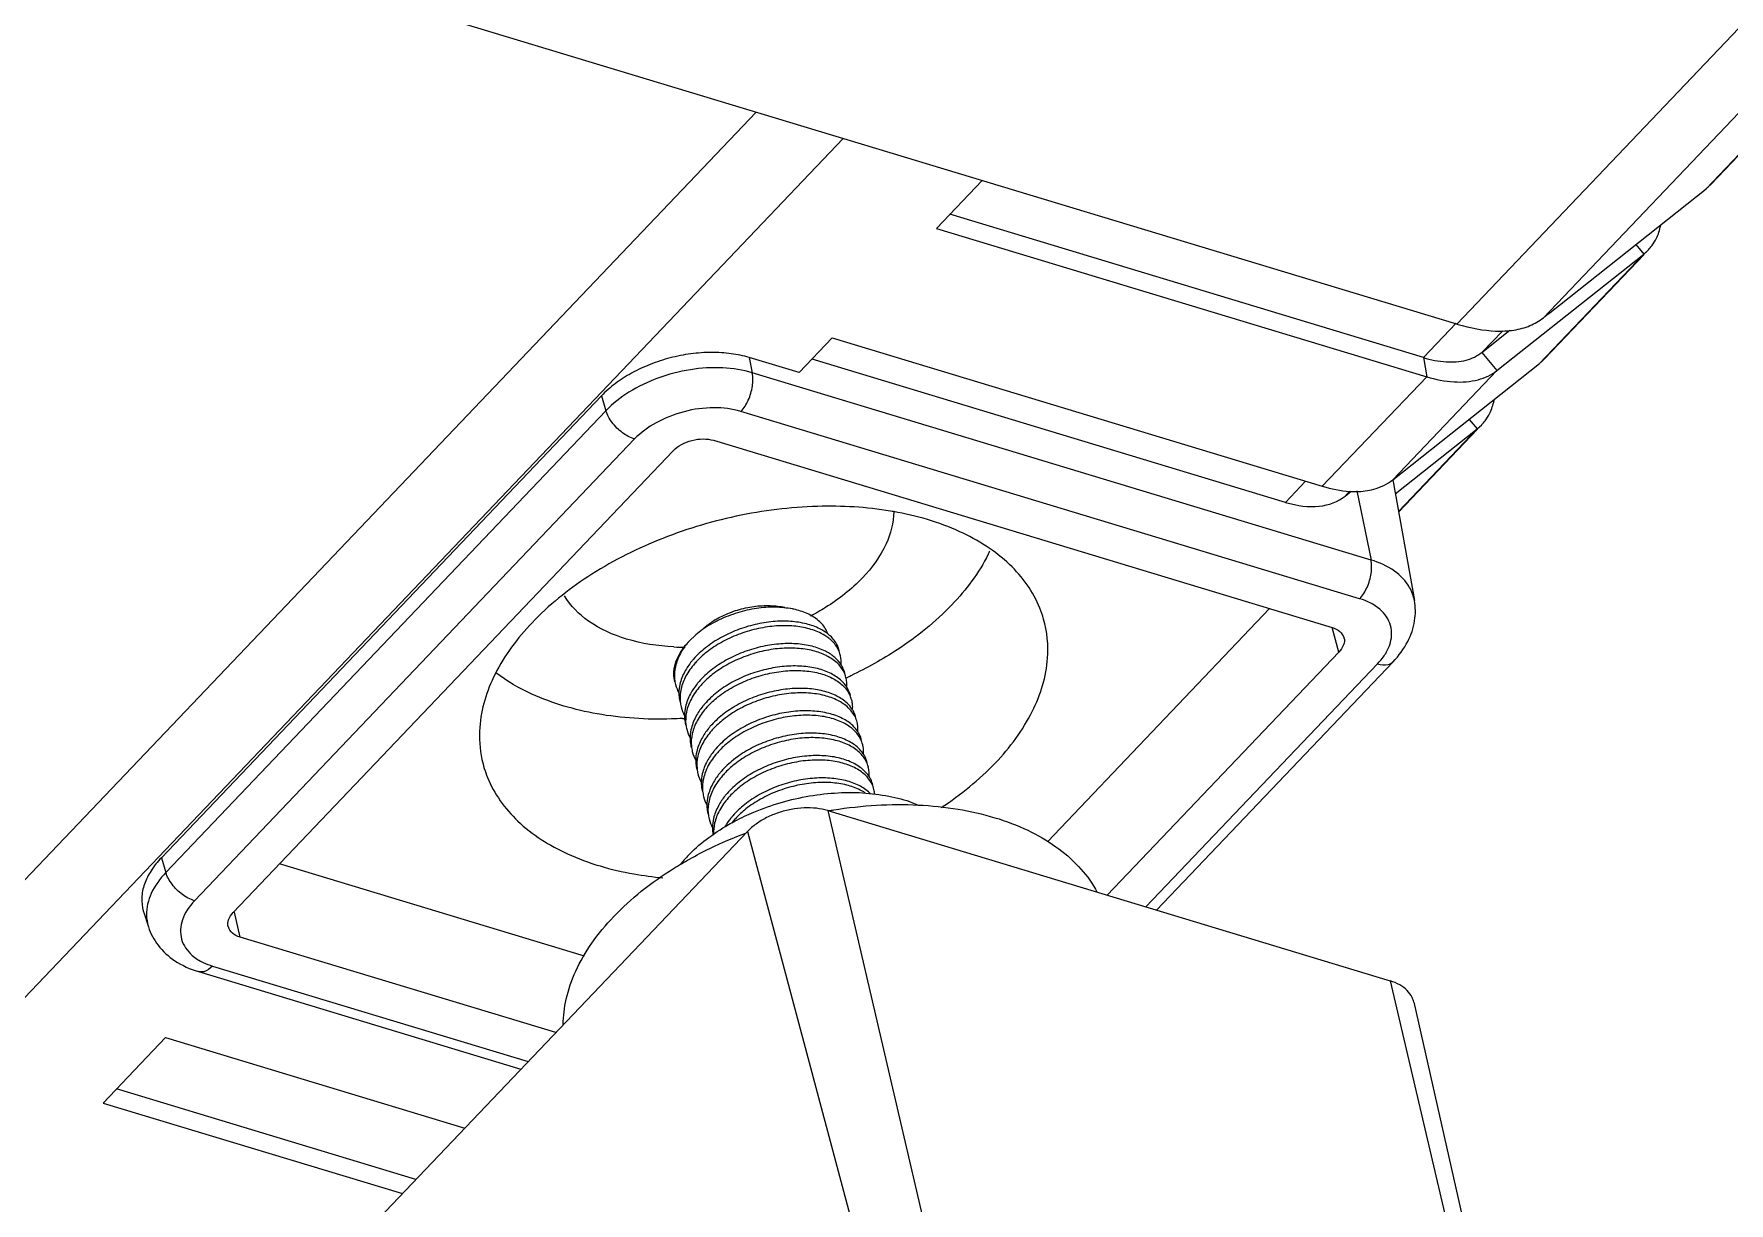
# Model space of a CAD drawing. Header units: millimetres. Extents: x 14343 to 15285, y -9166 to -7819.
# Drawn here: x 15220.65 to 15249.58, y -8626.59 to -8606.63 of the extents above; entities that cross this region are included whole.
import ezdxf

# ---------------------------------------------------------------- set-up
doc = ezdxf.new("R2010")
doc.units = ezdxf.units.MM

# ---------------------------------------------------------------- blocks, each defined once
blk = doc.blocks.new('u9')
at = {"color": 7, "linetype": 'Continuous'}
for p, q in [((-420.518, 115.604), (-314.491, 226.919)), ((-419.033, 115.154), (-313.234, 226.229)), ((-430.255, 130.35), (-432.085, 138.434)), ((-429.852, 129.987), (-431.756, 138.138)), ((-418.884, 127.435), (-421.04, 135.521)), ((-420.253, 127.08), (-422.157, 135.232)), ((-412.057, 134.603), (-418.884, 127.435)), ((-413.223, 133.379), (-408.116, 131.832)), ((-407.887, 132.073), (-412.994, 133.619)), ((-408.951, 130.956), (-414.058, 132.502)), ((-408.951, 130.956), (-407.887, 132.073)), ((-409.753, 129.733), (-415.142, 131.364)), ((-409.513, 129.829), (-415.017, 131.496)), ((-415.611, 130.871), (-410.223, 129.24)), ((-420.253, 127.08), (-429.852, 129.987)), ((-416.1, 129.565), (-410.898, 127.99)), ((-410.223, 129.24), (-410.127, 128.816)), ((-408.58, 128.821), (-408.659, 129.066)), ((-425.863, 128.779), (-429.903, 124.538)), ((-410.108, 128.82), (-417.617, 120.936)), ((-425.684, 128.725), (-429.636, 124.575)), ((-428.976, 124.375), (-425.024, 128.525)), ((-416.957, 120.736), (-409.447, 128.62)), ((-416.467, 120.253), (-408.957, 128.137)), ((-416.391, 119.999), (-408.881, 127.884)), ((-408.881, 127.884), (-408.957, 128.137)), ((-427.791, 123.632), (-424.001, 127.612)), ((-428.976, 124.375), (-428.86, 123.956)), ((-418, 124.082), (-417.886, 124.188)), ((-418.302, 120.759), (-428.86, 123.956)), ((-429.894, 121.435), (-430.265, 123.495)), ((-429.33, 123.463), (-418.771, 120.266)), ((-429.524, 122.802), (-418.965, 119.605)), ((-429.284, 121.619), (-429.524, 122.802)), ((-429.993, 121.984), (-431.339, 120.57)), ((-429.991, 121.974), (-431.334, 120.565)), ((-428.408, 121.457), (-428.064, 121.818)), ((-428.064, 121.818), (-419.985, 119.371)), ((-429.937, 121.674), (-431.334, 120.565)), ((-428.693, 121.543), (-430.474, 119.673)), ((-429.081, 121.711), (-429.183, 121.628)), ((-429.158, 121.629), (-429.081, 121.711)), ((-420.329, 119.01), (-428.693, 121.543)), ((-429.894, 121.435), (-432.398, 119.448)), ((-429.894, 121.435), (-431.674, 119.566)), ((-431.334, 120.565), (-431.413, 120.493)), ((-431.371, 120.536), (-431.413, 120.493)), ((-431.197, 120.401), (-431.334, 120.565)), ((-416.391, 119.999), (-416.467, 120.253)), ((-431.674, 119.566), (-434.178, 117.579)), ((-431.418, 119.257), (-431.674, 119.566)), ((-422.11, 117.141), (-430.474, 119.673)), ((-430.418, 119.347), (-430.474, 119.673)), ((-420.329, 119.01), (-419.764, 119.603)), ((-419.764, 119.603), (-418.912, 119.345)), ((-418.912, 119.345), (-418.965, 119.605)), ((-432.477, 119.376), (-434.184, 117.584)), ((-432.398, 119.448), (-434.178, 117.579)), ((-431.418, 119.257), (-431.893, 118.88)), ((-431.771, 118.887), (-431.418, 119.257)), ((-430.976, 118.761), (-430.418, 119.347)), ((-430.418, 119.347), (-422.339, 116.9)), ((-437.426, 113.458), (-432.465, 118.667)), ((-435.915, 113.603), (-430.99, 118.774)), ((-430.99, 118.774), (-304.514, 80.479)), ((-432.74, 118.45), (-435.242, 116.464)), ((-432.687, 118.492), (-432.74, 118.45)), ((-434.178, 117.579), (-434.257, 117.506)), ((-434.216, 117.55), (-434.257, 117.506)), ((-434.043, 117.416), (-434.178, 117.579)), ((-422.89, 116.322), (-422.11, 117.141)), ((-440.395, 111.064), (-435.322, 116.391)), ((-435.242, 116.464), (-440.315, 111.138))]:
    blk.add_line(p, q, dxfattribs=at)
for centre, radius, start, end in [((-419.54, 129.458), 2.32, 316.3463, 320.8673), ((-418.839, 127.067), 0.63, 14.0394, 28.9257), ((-419.691, 128.155), 1.381, 317.2977, 318.898), ((-419.643, 128.113), 1.317, 318.8914, 321.1315), ((-419.623, 128.036), 1.317, 318.8913, 321.1335), ((-418.835, 127.068), 0.625, 5.4029, 14.0603), ((-420.587, 126.834), 0.468, 183.917, 194.1291), ((-420.577, 126.836), 0.478, 194.0644, 206.5117), ((-420.536, 127.232), 0.626, 224.973, 226.6342), ((-419.595, 127.772), 1.381, 317.2977, 318.898), ((-419.528, 127.654), 1.317, 318.8913, 321.1325), ((-418.744, 126.684), 0.63, 14.0464, 28.9821), ((-418.739, 126.685), 0.624, 5.631, 14.066), ((-419.5, 127.39), 1.381, 317.2977, 318.898), ((-419.432, 127.272), 1.317, 318.8913, 321.1335), ((-418.649, 126.302), 0.63, 14.0464, 28.9821), ((-418.643, 126.303), 0.624, 5.631, 14.066), ((-420.482, 126.454), 0.478, 194.0644, 206.5117), ((-418.553, 125.92), 0.63, 14.0464, 28.9821), ((-420.386, 126.071), 0.478, 194.0644, 206.5117), ((-419.404, 127.008), 1.381, 317.2977, 318.898), ((-419.337, 126.889), 1.317, 318.8913, 321.1335), ((-418.547, 125.921), 0.624, 5.631, 14.066), ((-418.464, 125.535), 0.637, 14.1157, 29.4484), ((-420.291, 125.689), 0.478, 194.0644, 206.5117), ((-419.309, 126.625), 1.381, 317.2977, 318.898), ((-419.241, 126.507), 1.317, 318.8913, 321.1335), ((-418.443, 125.54), 0.616, 6.9153, 14.1232), ((-419.213, 126.243), 1.381, 317.2986, 318.898), ((-419.146, 126.125), 1.317, 318.8912, 321.141), ((-417.381, 118.243), 7.276, 93.0948, 93.4019), ((-418.362, 125.155), 0.63, 14.0464, 28.9821), ((-418.356, 125.156), 0.624, 5.631, 14.066), ((-420.195, 125.307), 0.479, 194.1219, 206.9696), ((-418.267, 124.773), 0.63, 14.0464, 28.9821), ((-417.562, 118.293), 7.181, 114.727, 115.4619), ((-420.1, 124.925), 0.478, 194.0644, 206.5117), ((-419.118, 125.861), 1.381, 317.2977, 318.898), ((-419.05, 125.742), 1.317, 318.8913, 321.1335), ((-420.004, 124.542), 0.478, 194.0644, 206.5117), ((-419.022, 125.478), 1.381, 317.2977, 318.898), ((-418.955, 125.36), 1.317, 318.8913, 321.1335), ((-419.805, 125.167), 0.906, 240.9147, 243.0864), ((-418.877, 125.053), 1.316, 318.8905, 321.2163), ((-418.803, 125.062), 1.266, 316.3811, 318.6503), ((-417.825, 120.202), 4.088, 87.2248, 89.9223), ((-429.254, 120.078), 1.555, 86.6028, 90.8473), ((-430.816, 119.932), 0.819, 143.0887, 153.6287), ((-430.833, 119.945), 0.797, 136.6171, 143.0963), ((-431.919, 118.849), 0.767, 132.3726, 136.6069), ((-431.939, 118.87), 0.738, 128.4505, 132.3717), ((-385.33, 58.716), 76.262, 128.17547, 128.38812), ((-433.678, 116.958), 0.797, 136.6171, 143.0963), ((-433.661, 116.945), 0.819, 143.0887, 153.6287), ((-434.764, 115.864), 0.767, 132.4661, 136.6192), ((-434.783, 115.885), 0.738, 128.4512, 132.4664)]:
    blk.add_arc(centre, radius, start, end, dxfattribs=at)
for centre, major_axis, ratio, start_param, end_param in [((-427.742, 120.226), (-1.386, 1.444), 0.59683, 5.467445, 6.231027), ((-430.268, 116.637), (-2.305, 1.927), 0.509892, -0.875553, -0.583014)]:
    blk.add_ellipse(centre, major_axis=major_axis, ratio=ratio, start_param=start_param, end_param=end_param, dxfattribs=at)
for points, start_tangent, end_tangent in [([(-415.739, 130.732), (-415.789, 130.301), (-415.953, 129.821), (-416.226, 129.346), (-416.602, 128.888)], (-0.006789, -0.999977), (-0.689698, -0.724097)), ([(-430.255, 130.35), (-430.226, 130.268), (-430.142, 130.151), (-430.015, 130.056), (-429.852, 129.987)], (0.221607, -0.975136), (0.957088, -0.289796)), ([(-409.753, 129.733), (-409.604, 129.83), (-409.514, 129.827)], (0.689698, 0.724097), (0.96423, -0.265068)), ([(-409.596, 129.673), (-409.753, 129.733)], (-0.904368, 0.426753), (-0.957088, 0.289796)), ([(-409.225, 129.274), (-409.407, 129.552), (-409.596, 129.673)], (-0.264371, 0.964421), (-0.904368, 0.426753)), ([(-409.112, 129.644), (-409.513, 129.829)], (-0.833205, 0.552965), (-0.957088, 0.289796)), ([(-408.659, 129.066), (-408.825, 129.379), (-409.112, 129.644)], (-0.306276, 0.951943), (-0.833205, 0.552965)), ([(-410.223, 129.24), (-410.092, 129.171), (-410.024, 129.067), (-410.021, 129.057)], (0.957088, -0.289796), (0.205698, -0.978615)), ([(-410.021, 129.057), (-410.029, 128.944)], (0.205698, -0.978615), (-0.313268, -0.949665)), ([(-409.447, 128.62), (-409.24, 128.945), (-409.225, 129.274)], (0.689698, 0.724097), (-0.264371, 0.964421)), ([(-408.626, 128.862), (-408.66, 129.065)], (-0.020143, 0.999797), (-0.304232, 0.952598)), ([(-416.602, 128.888), (-417.071, 128.458), (-417.623, 128.068), (-417.891, 127.909)], (-0.689698, -0.724097), (-0.872557, -0.488513)), ([(-410.029, 128.944), (-410.108, 128.82)], (-0.313268, -0.949665), (-0.689698, -0.724097)), ([(-408.957, 128.137), (-408.708, 128.495), (-408.626, 128.862)], (0.689698, 0.724097), (-0.020143, 0.999797)), ([(-408.881, 127.884), (-408.705, 128.107), (-408.592, 128.338), (-408.547, 128.57), (-408.572, 128.792), (-408.58, 128.821)], (0.689698, 0.724097), (-0.306768, 0.951784)), ([(-420.267, 127.081), (-420.354, 127.067), (-421.084, 126.988), (-421.797, 126.985), (-422.476, 127.056), (-423.104, 127.201), (-423.665, 127.416), (-424.145, 127.696), (-424.534, 128.033), (-424.821, 128.419), (-424.847, 128.467)], (-0.985868, -0.167523), (-0.471159, 0.882048)), ([(-409.447, 128.62), (-409.241, 128.514), (-409.063, 128.338), (-408.957, 128.137)], (0.957088, -0.289796), (0.287072, -0.957909)), ([(-414.352, 126.206), (-414.446, 126.513), (-414.963, 127.258), (-415.811, 127.818), (-416.944, 128.161), (-417.439, 128.227)], (-0.207747, 0.978183), (-0.995887, 0.090601)), ([(-417.891, 127.909), (-418.243, 127.725), (-418.854, 127.463)], (-0.872557, -0.488513), (-0.935917, -0.35222)), ([(-417.861, 127.856), (-418.18, 127.571), (-418.562, 127.318), (-418.673, 127.256)], (-0.689698, -0.724097), (-0.884044, -0.467404)), ([(-420.253, 127.08), (-420.06, 127.041), (-419.849, 127.034), (-419.63, 127.06), (-419.413, 127.116), (-419.21, 127.2), (-419.031, 127.309), (-418.884, 127.435)], (0.957088, -0.289796), (0.689698, 0.724097)), ([(-418.598, 127.21), (-418.495, 127.359)], (0.627353, 0.778735), (0.49702, 0.867739)), ([(-418.555, 126.864), (-418.406, 127.076), (-418.323, 127.295), (-418.306, 127.485)], (0.657342, 0.753592), (-0.055813, 0.998441)), ([(-418.502, 126.827), (-418.388, 126.999), (-418.304, 127.217), (-418.286, 127.368)], (0.627367, 0.778724), (0.006694, 0.999978)), ([(-418.286, 127.368), (-418.289, 127.432), (-418.297, 127.492)], (0.006694, 0.999978), (-0.190463, 0.981694)), ([(-422.19, 127.029), (-423.113, 126.266)], (-0.833556, -0.552435), (-0.689698, -0.724097)), ([(-418.673, 127.256), (-418.993, 127.106), (-419.458, 126.941), (-419.944, 126.83), (-420.431, 126.776), (-420.905, 126.781), (-421.348, 126.845), (-421.747, 126.965), (-421.786, 126.982)], (-0.884044, -0.467404), (-0.921747, 0.387793)), ([(-420.966, 126.776), (-420.788, 126.653), (-420.558, 126.569), (-420.287, 126.527), (-419.99, 126.53), (-419.68, 126.58), (-419.375, 126.674), (-419.089, 126.808), (-418.837, 126.976), (-418.631, 127.17)], (0.726946, -0.686695), (0.657342, 0.753592)), ([(-420.885, 126.774), (-420.807, 126.73), (-420.577, 126.645), (-420.306, 126.603), (-420.009, 126.607), (-419.7, 126.657), (-419.394, 126.75), (-419.108, 126.884), (-418.856, 127.052), (-418.676, 127.218)], (0.839309, -0.543655), (0.678132, 0.73494)), ([(-418.459, 126.482), (-418.311, 126.693), (-418.227, 126.911), (-418.212, 127.126)], (0.657342, 0.753592), (-0.093822, 0.995589)), ([(-418.191, 126.987), (-418.194, 127.053), (-418.209, 127.143)], (0.005573, 0.999984), (-0.242786, 0.97008)), ([(-421.005, 126.623), (-420.889, 126.47), (-420.711, 126.347), (-420.481, 126.263), (-420.211, 126.221), (-419.913, 126.225), (-419.604, 126.274), (-419.299, 126.368), (-419.012, 126.502), (-418.76, 126.67), (-418.58, 126.836)], (0.446739, -0.894664), (0.678132, 0.73494)), ([(-420.871, 126.394), (-420.692, 126.271), (-420.462, 126.186), (-420.192, 126.145), (-419.894, 126.148), (-419.585, 126.198), (-419.279, 126.292), (-418.993, 126.425), (-418.741, 126.594), (-418.536, 126.788)], (0.726946, -0.686695), (0.657342, 0.753592)), ([(-418.407, 126.445), (-418.292, 126.617), (-418.208, 126.836), (-418.191, 126.987)], (0.627353, 0.778735), (0.005573, 0.999984)), ([(-418.364, 126.1), (-418.215, 126.311), (-418.132, 126.531), (-418.117, 126.747)], (0.657342, 0.753592), (-0.097781, 0.995208)), ([(-418.095, 126.605), (-418.098, 126.67), (-418.114, 126.761)], (0.005573, 0.999984), (-0.242786, 0.97008)), ([(-421.022, 126.643), (-420.986, 126.546), (-420.955, 126.493)], (0.243097, -0.970002), (0.553661, -0.832742)), ([(-420.957, 126.498), (-420.958, 126.416), (-420.945, 126.338)], (-0.091453, -0.995809), (0.243097, -0.970002)), ([(-420.955, 126.493), (-420.871, 126.394)], (0.553661, -0.832742), (0.726946, -0.686695)), ([(-420.909, 126.24), (-420.793, 126.087), (-420.616, 125.965), (-420.386, 125.881), (-420.115, 125.839), (-419.818, 125.842), (-419.508, 125.892), (-419.203, 125.986), (-418.917, 126.12), (-418.665, 126.288), (-418.485, 126.453)], (0.446739, -0.894664), (0.678132, 0.73494)), ([(-418.311, 126.063), (-418.196, 126.235), (-418.112, 126.454), (-418.095, 126.605)], (0.627353, 0.778735), (0.005573, 0.999984)), ([(-423.113, 126.266), (-423.744, 125.386), (-424.005, 124.478), (-423.937, 123.81)], (-0.689698, -0.724097), (0.271062, -0.962562)), ([(-420.926, 126.261), (-420.89, 126.164), (-420.86, 126.111)], (0.243097, -0.970002), (0.553661, -0.832742)), ([(-420.775, 126.012), (-420.597, 125.889), (-420.367, 125.804), (-420.096, 125.762), (-419.799, 125.766), (-419.489, 125.816), (-419.184, 125.909), (-418.898, 126.043), (-418.646, 126.211), (-418.44, 126.406)], (0.726946, -0.686695), (0.657342, 0.753592)), ([(-418.268, 125.717), (-418.12, 125.929), (-418.036, 126.148), (-418.022, 126.364)], (0.657342, 0.753592), (-0.097781, 0.995208)), ([(-418.216, 125.681), (-418.101, 125.853), (-418.017, 126.072), (-417.999, 126.222)], (0.627353, 0.778735), (0.005573, 0.999984)), ([(-417.999, 126.222), (-418.002, 126.288), (-418.018, 126.378)], (0.005573, 0.999984), (-0.242786, 0.97008)), ([(-415.207, 123.872), (-414.575, 124.751), (-414.314, 125.659), (-414.352, 126.206)], (0.689698, 0.724097), (-0.207747, 0.978183)), ([(-420.862, 126.116), (-420.863, 126.034), (-420.85, 125.955)], (-0.091453, -0.995809), (0.243097, -0.970002)), ([(-420.86, 126.111), (-420.775, 126.012)], (0.553661, -0.832742), (0.726946, -0.686695)), ([(-420.831, 125.879), (-420.795, 125.782), (-420.764, 125.729)], (0.243097, -0.970002), (0.553661, -0.832742)), ([(-420.814, 125.858), (-420.698, 125.705), (-420.52, 125.583), (-420.29, 125.498), (-420.02, 125.456), (-419.722, 125.46), (-419.413, 125.51), (-419.108, 125.603), (-418.821, 125.737), (-418.569, 125.905), (-418.389, 126.071)], (0.446739, -0.894664), (0.678132, 0.73494)), ([(-420.68, 125.63), (-420.501, 125.506), (-420.271, 125.422), (-420.001, 125.38), (-419.703, 125.384), (-419.394, 125.433), (-419.088, 125.527), (-418.802, 125.661), (-418.55, 125.829), (-418.345, 126.023)], (0.726946, -0.686695), (0.657342, 0.753592)), ([(-418.173, 125.335), (-418.024, 125.547), (-417.941, 125.766), (-417.926, 125.982)], (0.657342, 0.753592), (-0.097781, 0.995208)), ([(-418.12, 125.298), (-418.002, 125.477), (-417.919, 125.703), (-417.904, 125.846)], (0.62725, 0.778818), (-0.003971, 0.999992)), ([(-417.904, 125.846), (-417.909, 125.925), (-417.923, 125.996)], (-0.003971, 0.999992), (-0.243398, 0.969927)), ([(-420.766, 125.734), (-420.767, 125.652), (-420.754, 125.573)], (-0.091453, -0.995809), (0.243097, -0.970002)), ([(-420.764, 125.729), (-420.68, 125.63)], (0.553661, -0.832742), (0.726946, -0.686695)), ([(-420.718, 125.476), (-420.602, 125.323), (-420.425, 125.2), (-420.195, 125.116), (-419.924, 125.074), (-419.627, 125.078), (-419.317, 125.127), (-419.012, 125.221), (-418.726, 125.355), (-418.474, 125.523), (-418.294, 125.689)], (0.446739, -0.894664), (0.678132, 0.73494)), ([(-420.584, 125.247), (-420.406, 125.124), (-420.176, 125.039), (-419.905, 124.998), (-419.608, 125.001), (-419.298, 125.051), (-418.993, 125.145), (-418.707, 125.279), (-418.455, 125.447), (-418.249, 125.641)], (0.727227, -0.686397), (0.657342, 0.753592)), ([(-418.077, 124.953), (-417.925, 125.171), (-417.842, 125.397), (-417.832, 125.614)], (0.657342, 0.753592), (-0.120374, 0.992729)), ([(-417.808, 125.458), (-417.811, 125.523), (-417.827, 125.614)], (0.005573, 0.999984), (-0.242786, 0.97008)), ([(-420.735, 125.497), (-420.699, 125.399), (-420.668, 125.346)], (0.243097, -0.970002), (0.55435, -0.832284)), ([(-420.659, 125.19), (-420.671, 125.263), (-420.671, 125.351)], (-0.24392, 0.969795), (0.090754, 0.995873)), ([(-420.668, 125.346), (-420.584, 125.247)], (0.55435, -0.832284), (0.727227, -0.686397)), ([(-418.198, 125.307), (-418.379, 125.14), (-418.637, 124.969), (-418.927, 124.835), (-419.229, 124.744), (-419.533, 124.695), (-419.829, 124.692), (-420.097, 124.733), (-420.326, 124.817), (-420.505, 124.939), (-420.621, 125.09)], (-0.678119, -0.734952), (-0.453766, 0.891121)), ([(-418.025, 124.916), (-417.91, 125.088), (-417.826, 125.307), (-417.808, 125.458)], (0.627353, 0.778735), (0.005573, 0.999984)), ([(-417.774, 125.508), (-417.588, 125.516), (-416.316, 125.428), (-415.205, 125.091), (-414.59, 124.728)], (0.998542, 0.053987), (0.795295, -0.606222)), ([(-420.64, 125.114), (-420.604, 125.017), (-420.573, 124.964)], (0.243097, -0.970002), (0.553661, -0.832742)), ([(-420.489, 124.865), (-420.31, 124.742), (-420.08, 124.657), (-419.81, 124.615), (-419.512, 124.619), (-419.203, 124.669), (-418.897, 124.762), (-418.611, 124.896), (-418.359, 125.064), (-418.154, 125.259)], (0.726946, -0.686695), (0.657342, 0.753592)), ([(-417.982, 124.571), (-417.833, 124.782), (-417.75, 125.001), (-417.735, 125.218)], (0.657342, 0.753592), (-0.097781, 0.995208)), ([(-417.929, 124.534), (-417.814, 124.706), (-417.73, 124.925), (-417.713, 125.075)], (0.627353, 0.778735), (0.005573, 0.999984)), ([(-417.713, 125.075), (-417.716, 125.141), (-417.732, 125.232)], (0.005573, 0.999984), (-0.242786, 0.97008)), ([(-422.371, 123.567), (-421.437, 124.335), (-420.649, 124.777)], (0.689698, 0.724097), (0.902865, 0.429924)), ([(-420.575, 124.969), (-420.576, 124.887), (-420.563, 124.808)], (-0.091453, -0.995809), (0.243097, -0.970002)), ([(-420.573, 124.964), (-420.489, 124.865)], (0.553661, -0.832742), (0.726946, -0.686695)), ([(-420.544, 124.732), (-420.508, 124.635), (-420.478, 124.582)], (0.243097, -0.970002), (0.553661, -0.832742)), ([(-420.527, 124.711), (-420.411, 124.558), (-420.234, 124.436), (-420.227, 124.432)], (0.446739, -0.894664), (0.895312, -0.445439)), ([(-420.227, 124.432), (-420.004, 124.351), (-419.733, 124.31), (-419.436, 124.313), (-419.126, 124.363), (-418.821, 124.457), (-418.535, 124.59), (-418.283, 124.759), (-418.103, 124.924)], (0.895312, -0.445439), (0.678132, 0.73494)), ([(-420.215, 124.359), (-419.985, 124.275), (-419.714, 124.233), (-419.417, 124.237), (-419.107, 124.286), (-418.802, 124.38), (-418.516, 124.514), (-418.264, 124.682), (-418.058, 124.876)], (0.891596, -0.452832), (0.657342, 0.753592)), ([(-417.852, 124.229), (-417.738, 124.4), (-417.654, 124.619), (-417.64, 124.835), (-417.655, 124.926)], (0.626215, 0.77965), (-0.242786, 0.97008)), ([(-417.644, 124.879), (-417.627, 124.754), (-417.655, 124.564), (-417.742, 124.373), (-417.852, 124.225)], (0.241371, -0.970433), (-0.660484, -0.75084)), ([(-429.903, 124.538), (-430.151, 124.194), (-430.269, 123.838), (-430.265, 123.495)], (-0.689698, -0.724097), (0.177419, -0.984135)), ([(-429.636, 124.575), (-429.818, 124.586), (-429.901, 124.537)], (-0.957088, 0.289796), (-0.708828, -0.705381)), ([(-429.747, 124.44), (-429.843, 124.251), (-429.859, 123.922)], (-0.565076, -0.825039), (0.264357, -0.964425)), ([(-429.636, 124.575), (-429.747, 124.44)], (-0.689698, -0.724097), (-0.565076, -0.825039)), ([(-420.48, 124.587), (-420.481, 124.505), (-420.468, 124.426)], (-0.091453, -0.995809), (0.243097, -0.970002)), ([(-420.478, 124.582), (-420.393, 124.483)], (0.553661, -0.832742), (0.726946, -0.686695)), ([(-420.393, 124.483), (-420.245, 124.375)], (0.726946, -0.686695), (0.873794, -0.486296)), ([(-420.27, 124.137), (-420.138, 124.054), (-419.908, 123.969), (-419.638, 123.927), (-419.34, 123.931), (-419.031, 123.981), (-418.726, 124.074), (-418.439, 124.208), (-418.187, 124.376), (-418.007, 124.542)], (0.787502, -0.616313), (0.678132, 0.73494)), ([(-420.248, 124.058), (-420.119, 123.977), (-419.889, 123.893), (-419.619, 123.851), (-419.321, 123.854), (-419.012, 123.904), (-418.706, 123.998), (-418.42, 124.132), (-418.168, 124.3), (-417.962, 124.494)], (0.791152, -0.611619), (0.657342, 0.753592)), ([(-429.059, 124.127), (-429.06, 124.129), (-429.054, 124.252), (-428.976, 124.375)], (-0.274093, 0.961703), (0.689698, 0.724097)), ([(-428.86, 123.956), (-428.992, 124.025), (-429.059, 124.127)], (-0.957088, 0.289796), (-0.274093, 0.961703)), ([(-420.449, 124.35), (-420.413, 124.253), (-420.297, 124.099), (-420.248, 124.058)], (0.243097, -0.970002), (0.791152, -0.611619)), ([(-420.432, 124.329), (-420.316, 124.176), (-420.27, 124.137)], (0.446739, -0.894664), (0.787502, -0.616313)), ([(-417.627, 124.285), (-416.816, 124.151), (-416.17, 123.844), (-415.762, 123.414)], (0.99882, -0.048556), (0.507976, -0.861371)), ([(-429.859, 123.922), (-429.676, 123.644), (-429.33, 123.463)], (0.264357, -0.964425), (0.957088, -0.289796)), ([(-421.323, 121.967), (-420.079, 121.887), (-418.692, 122.055), (-417.357, 122.465), (-416.158, 123.089), (-415.207, 123.872)], (0.986363, -0.164585), (0.689698, 0.724097)), ([(-420.252, 124.06), (-420.224, 123.994), (-420.097, 123.838), (-419.903, 123.716), (-419.673, 123.642)], (0.323219, -0.946324), (0.977571, -0.210604)), ([(-419.673, 123.642), (-419.651, 123.638), (-419.357, 123.608), (-419.037, 123.63), (-418.712, 123.704), (-418.399, 123.826), (-418.118, 123.99), (-418, 124.082)], (0.977571, -0.210604), (0.763457, 0.645859)), ([(-418.331, 123.825), (-418.579, 123.703), (-418.852, 123.62), (-419.133, 123.582), (-419.403, 123.59), (-419.519, 123.609)], (-0.856088, -0.516829), (-0.977534, 0.210778)), ([(-418.331, 123.825), (-418.172, 123.937), (-418.135, 123.968)], (0.847872, 0.530202), (0.76338, 0.645949)), ([(-423.937, 123.81), (-423.874, 123.624), (-423.357, 122.879), (-422.508, 122.319), (-421.376, 121.976), (-421.323, 121.967)], (0.271062, -0.962562), (0.986363, -0.164585)), ([(-423.016, 122.652), (-422.991, 122.704), (-422.371, 123.567)], (0.428849, 0.903376), (0.689698, 0.724097)), ([(-420.846, 123.106), (-420.213, 123.614), (-419.956, 123.762)], (0.689698, 0.724097), (0.884399, 0.466731)), ([(-430.265, 123.495), (-430.183, 123.27), (-429.924, 122.992), (-429.524, 122.802)], (0.181876, -0.983321), (0.957088, -0.289796)), ([(-429.33, 123.463), (-429.456, 123.27), (-429.526, 123.03), (-429.524, 122.802)], (-0.689698, -0.724097), (0.198515, -0.980098)), ([(-421.381, 121.976), (-421.248, 122.528), (-420.846, 123.106)], (0.015538, 0.999879), (0.689698, 0.724097)), ([(-429.571, 121.594), (-429.894, 121.435)], (-0.965547, -0.26023), (-0.783285, -0.621663)), ([(-429.277, 121.633), (-429.571, 121.594)], (-0.999876, -0.015762), (-0.965547, -0.26023)), ([(-428.693, 121.543), (-429.162, 121.63)], (-0.957088, 0.289796), (-0.998299, 0.05831)), ([(-417.617, 120.936), (-417.757, 120.831), (-417.935, 120.76), (-418.127, 120.735), (-418.302, 120.759)], (-0.689698, -0.724097), (-0.957088, 0.289796)), ([(-418.771, 120.266), (-418.312, 120.203), (-417.8, 120.27), (-417.323, 120.46), (-416.957, 120.736)], (0.957088, -0.289796), (0.689698, 0.724097)), ([(-416.957, 120.736), (-416.751, 120.63), (-416.573, 120.454), (-416.467, 120.253)], (0.957088, -0.289796), (0.287072, -0.957909)), ([(-431.55, 120.296), (-431.624, 120.079)], (-0.444088, -0.895983), (-0.207671, -0.978199)), ([(-418.771, 120.266), (-418.897, 120.073), (-418.967, 119.833), (-418.965, 119.605)], (-0.689698, -0.724097), (0.198515, -0.980098)), ([(-418.965, 119.605), (-418.463, 119.522), (-417.908, 119.553), (-417.356, 119.697), (-416.859, 119.938), (-416.467, 120.253)], (0.957088, -0.289796), (0.689698, 0.724097)), ([(-418.912, 119.345), (-418.605, 119.28), (-418.269, 119.258), (-417.917, 119.283), (-417.563, 119.352), (-417.221, 119.463), (-416.904, 119.612), (-416.624, 119.793), (-416.391, 119.999)], (0.957088, -0.289796), (0.689698, 0.724097)), ([(-430.474, 119.673), (-430.943, 119.761), (-431.352, 119.724), (-431.674, 119.566)], (-0.957088, 0.289796), (-0.783285, -0.621663)), ([(-430.418, 119.347), (-430.808, 119.419), (-431.149, 119.389), (-431.418, 119.257)], (-0.957088, 0.289796), (-0.783285, -0.621663)), ([(-431.652, 118.893), (-431.963, 118.876), (-432.237, 118.8), (-432.465, 118.667)], (-0.999278, 0.038005), (-0.786115, -0.618081)), ([(-434.394, 117.309), (-434.468, 117.095)], (-0.444088, -0.895983), (-0.21037, -0.977622))]:
    blk.add_spline(points, degree=3, dxfattribs=dict(at, start_tangent=start_tangent, end_tangent=end_tangent))

msp = doc.modelspace()

# ---------------------------------------------------------------- block references
at = {"rotation": 180}
msp.add_blockref('u9', (14813.948, -8492.81), dxfattribs=at)

doc.saveas('drawing.dxf')
